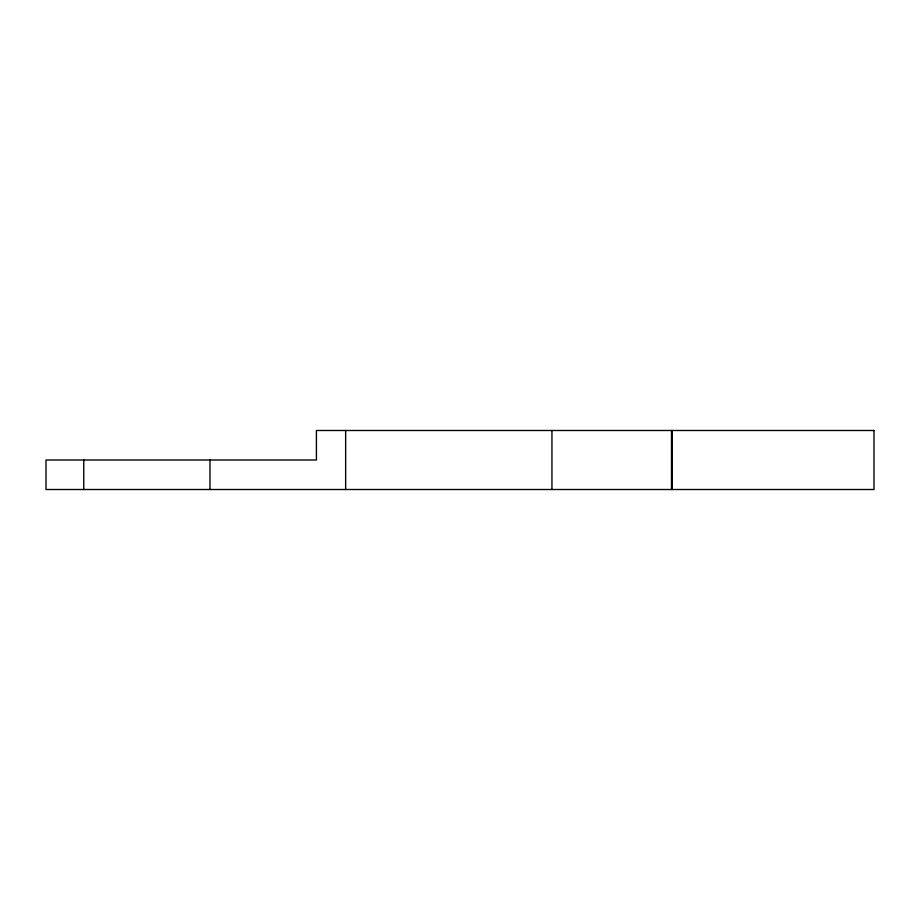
<?xml version="1.0" encoding="UTF-8"?>
<svg xmlns="http://www.w3.org/2000/svg" width="920" height="920" viewBox="0 0 920 920"><rect width="100%" height="100%" fill="white"/><g stroke="black" fill="none" stroke-linecap="round" stroke-linejoin="round"><path stroke-width="1.38" d="M672.186 430.491L672.186 489.509M671.496 430.491L671.496 489.509M551.942 430.491L551.942 489.509M345.644 430.491L345.644 489.509M209.978 460L209.978 489.509M83.766 460L83.766 489.509M874 430.491L316.422 430.491L316.422 460L46 460L46 489.509L874 489.509L874 430.491"/></g></svg>
